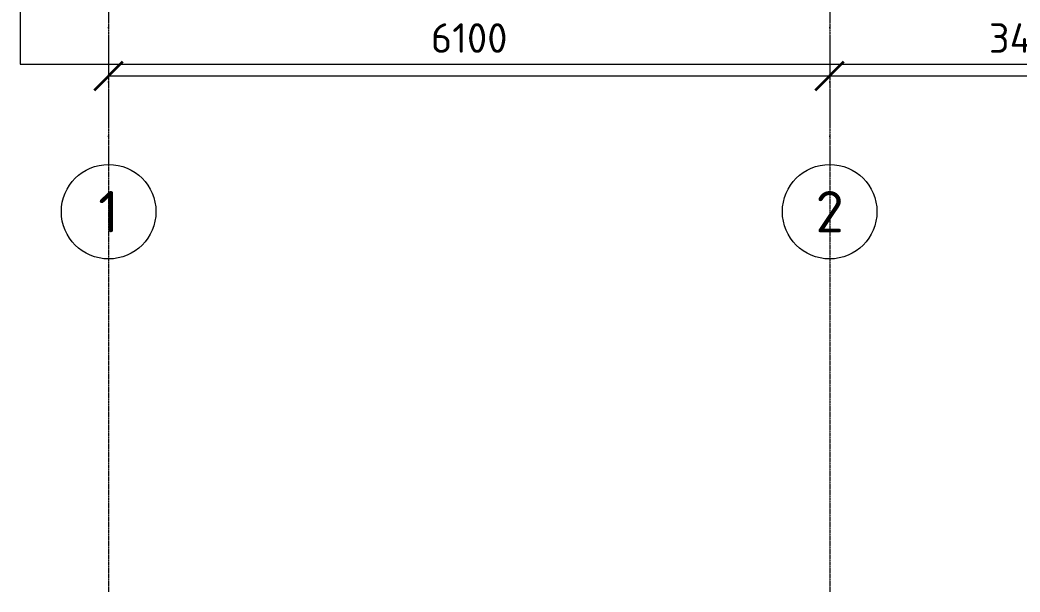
# Model space of a CAD drawing. Header units: millimetres. Extents: x -5016 to 22834, y -6019 to 18943.
# Drawn here: x -750 to 7710, y -6019 to -1177 of the extents above; entities that cross this region are included whole.
import ezdxf
from ezdxf.enums import TextEntityAlignment as Align

# ---------------------------------------------------------------- set-up
doc = ezdxf.new("R2010")
doc.units = ezdxf.units.MM
doc.linetypes.add('ОВ_ШП', pattern=[460, 300, -80, 0, -80])
doc.linetypes.add('Осевая 12-2-2', pattern=[16, 12, -2, 0, -2])
for name, color, linetype, lineweight in [('A-FLOR', 9, 'Continuous', 13), ('S-GRID', 8, 'Continuous', 13), ('АР_подложка', 8, 'Continuous', 13), ('ОВ_размеры', 7, 'Continuous', 13)]:
    doc.layers.add(name, color=color, linetype=linetype, lineweight=lineweight)
doc.styles.add('GOST', font='isocpeur.ttf', dxfattribs={"width": 0.9})

# ---------------------------------------------------------------- blocks, each defined once
blk = doc.blocks.new('АР_План_2_этажа')
at = {"layer": 'A-FLOR'}
for p, q in [((1418.2, 22122.6), (1418.2, 3122.6)), ((1418.2, 3122.6), (22918.2, 3122.6))]:
    blk.add_line(p, q, dxfattribs=at)
at = {"layer": 'S-GRID', "color": 251, "linetype": 'Осевая 12-2-2', "true_color": 0x646464}
for p, q in [((2168.2, 22574.8), (2168.2, -1346.2)), ((8268.2, 22574.8), (8268.2, -1346.2))]:
    blk.add_line(p, q, dxfattribs=at)

msp = doc.modelspace()

# ---------------------------------------------------------------- block references
at = {"layer": 'АР_подложка'}
msp.add_blockref('АР_План_2_этажа', (-2168, -4673), dxfattribs=at)

# ---------------------------------------------------------------- next in the draw order: linework, layer by layer
at = {"layer": 'ОВ_размеры', "linetype": 'ОВ_ШП'}
for points in [[(0, -400), (0, -2400)], [(6100, -400), (6100, -2400)]]:
    msp.add_lwpolyline(points, dxfattribs=at)
at = {"layer": 'ОВ_размеры', "lineweight": 35}
for points in [[(-120, -1770), (120, -1530)], [(5980, -1770), (6220, -1530)]]:
    msp.add_lwpolyline(points, dxfattribs=at)
at = {"layer": 'ОВ_размеры'}
for points in [[(0, -1650), (6100, -1650)], [(6100, -1650), (9500, -1650)]]:
    msp.add_lwpolyline(points, dxfattribs=at)
for centre in [(0, -2800), (6100, -2800)]:
    msp.add_circle(centre, 400, dxfattribs=at)

# ---------------------------------------------------------------- next in the draw order: texts
at = {"layer": 'ОВ_размеры', "style": 'GOST'}
for s, p in [('6100', (3050, -1530)), ('3400', (7800, -1530))]:
    msp.add_text(s, height=250, dxfattribs=at).set_placement(p, align=Align.BOTTOM_CENTER)
for s, p in [('1', (0, -2800)), ('2', (6100, -2800))]:
    msp.add_text(s, height=350, dxfattribs=at).set_placement(p, align=Align.MIDDLE_CENTER)

doc.saveas('drawing.dxf')
